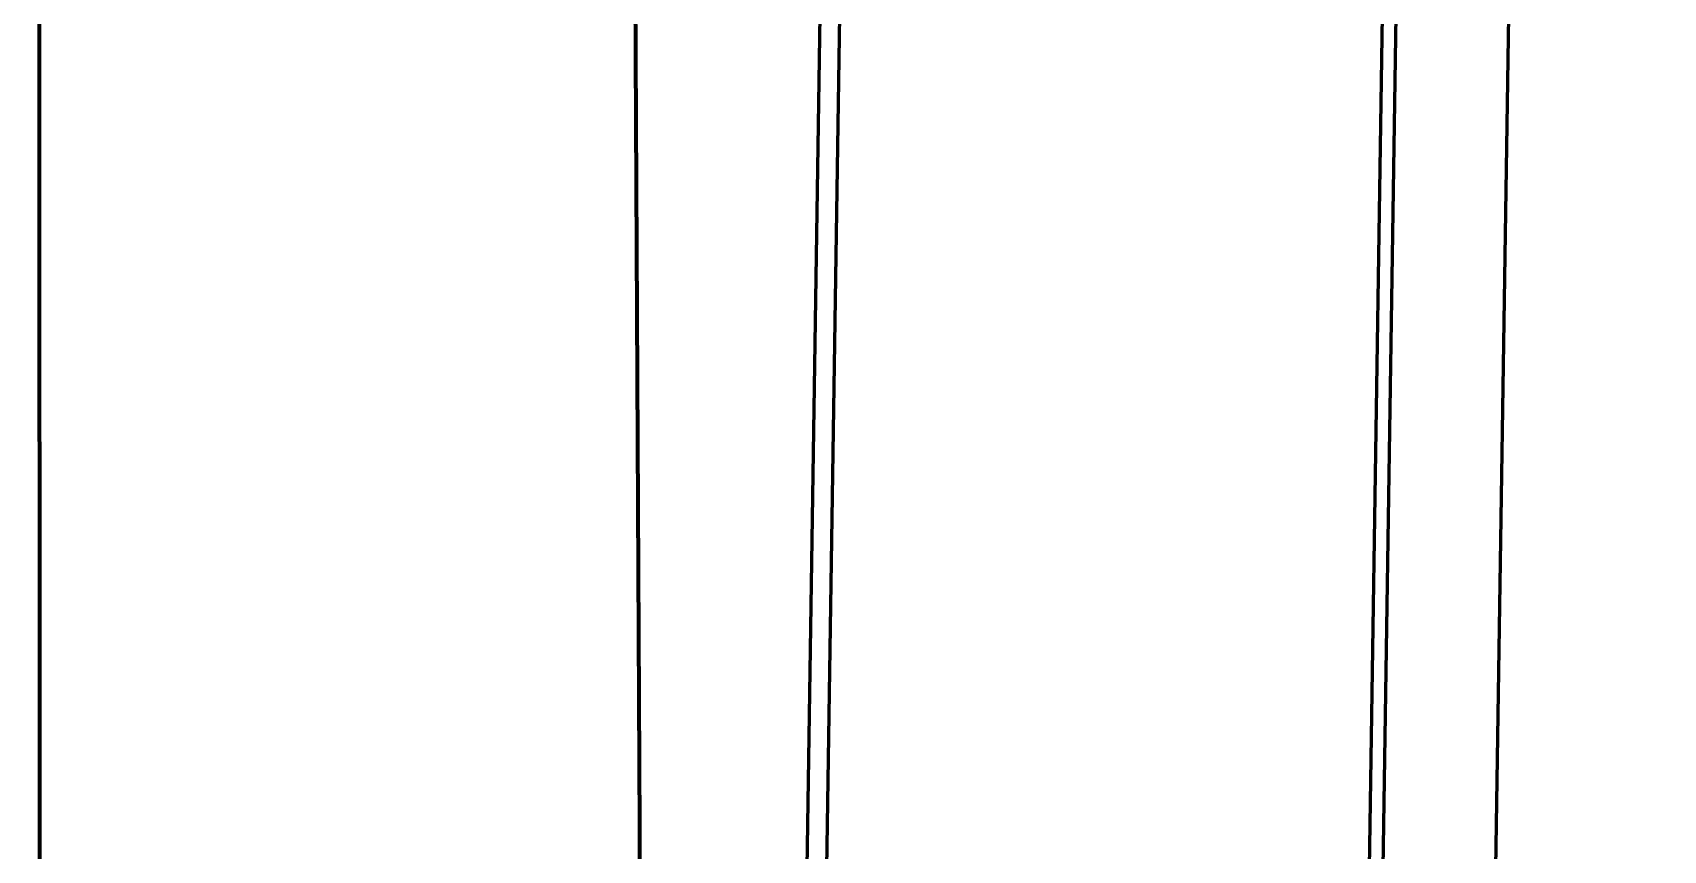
# Model space of a CAD drawing. Header units: millimetres. Extents: x 0 to 840, y 0 to 594.
# Drawn here: x 475.07 to 483.44, y 319.74 to 323.94 of the extents above; entities that cross this region are included whole.
import ezdxf

# ---------------------------------------------------------------- set-up
doc = ezdxf.new("R2010")
doc.units = ezdxf.units.MM
doc.linetypes.add('K5LT_BASIC', pattern=[0])
doc.linetypes.add('K5LT_REINFORCED', pattern=[0])
doc.layers.add('Системный слой', color=7, linetype='Continuous')

# ---------------------------------------------------------------- blocks, each defined once
blk = doc.blocks.new('U29')
at = {"layer": 'Системный слой', "color": 5, "linetype": 'K5LT_BASIC', "lineweight": 60, "true_color": 0x0000ff}
for p, q in [((479.9356, 377.6654), (478.387, 276.5441)), ((480.0356, 377.6639), (478.487, 276.5425)), ((482.82, 377.6212), (481.2714, 276.4999)), ((482.8907, 377.6202), (481.3421, 276.4988)), ((483.4425, 375.9115), (481.9199, 276.49))]:
    blk.add_line(p, q, dxfattribs=at)

msp = doc.modelspace()

# ---------------------------------------------------------------- linework, layer by layer
at = {"layer": 'Системный слой', "color": 134, "linetype": 'K5LT_REINFORCED', "lineweight": 100, "true_color": 0x009696}
for p, q in [((475.07366, 415.18175), (475.10889, 318.22354)), ((478.19813, 318.22927), (477.73732, 406.48476))]:
    msp.add_line(p, q, dxfattribs=at)

# ---------------------------------------------------------------- block references
at = {"layer": 'Системный слой'}
msp.add_blockref('U29', (0, 0), dxfattribs=at)

doc.saveas('drawing.dxf')
